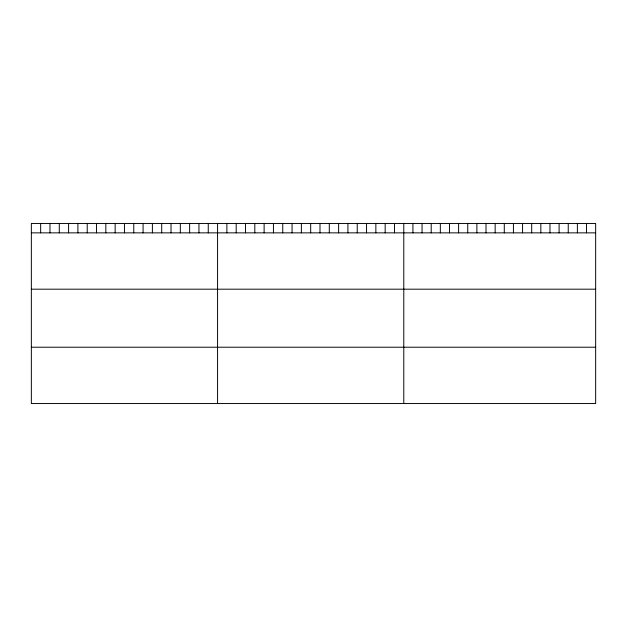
<?xml version="1.0" encoding="UTF-8"?>
<svg xmlns="http://www.w3.org/2000/svg" width="627" height="627" viewBox="0 0 627 627"><rect width="100%" height="100%" fill="white"/><g stroke="black" fill="none" stroke-linecap="round" stroke-linejoin="round"><path stroke-width="0.94" d="M595.65 232.86L595.65 403.545L31.35 403.545L31.35 223.455L595.65 223.455L595.65 232.86L31.35 232.86M31.35 289.188L595.65 289.188M31.35 347.217L595.65 347.217M586.511 223.455L586.511 232.86M577.381 223.455L577.381 232.86M568.242 223.455L568.242 232.86M559.104 223.455L559.104 232.86M549.965 223.455L549.965 232.86M540.835 223.455L540.835 232.86M531.696 223.455L531.696 232.86M522.557 223.455L522.557 232.86M513.427 223.455L513.427 232.86M504.288 223.455L504.288 232.86M495.15 223.455L495.15 232.86M486.011 223.455L486.011 232.86M476.881 223.455L476.881 232.86M467.742 223.455L467.742 232.86M458.603 223.455L458.603 232.86M449.473 223.455L449.473 232.86M440.334 223.455L440.334 232.86M431.196 223.455L431.196 232.86M422.057 223.455L422.057 232.86M412.927 223.455L412.927 232.86M403.788 223.455L403.788 403.545M394.477 223.455L394.477 232.86M385.166 223.455L385.166 232.86M375.855 223.455L375.855 232.86M366.544 223.455L366.544 232.86M357.233 223.455L357.233 232.86M347.922 223.455L347.922 232.86M338.611 223.455L338.611 232.86M329.3 223.455L329.3 232.86M319.989 223.455L319.989 232.86M310.678 223.455L310.678 232.86M301.368 223.455L301.368 232.86M292.057 223.455L292.057 232.86M282.746 223.455L282.746 232.86M273.435 223.455L273.435 232.86M264.124 223.455L264.124 232.86M254.813 223.455L254.813 232.86M245.502 223.455L245.502 232.86M236.191 223.455L236.191 232.86M226.88 223.455L226.88 232.86M217.569 223.455L217.569 403.545M208.258 223.455L208.258 232.86M198.947 223.455L198.947 232.86M189.636 223.455L189.636 232.86M180.325 223.455L180.325 232.86M171.014 223.455L171.014 232.86M161.703 223.455L161.703 232.86M152.392 223.455L152.392 232.86M143.081 223.455L143.081 232.86M133.77 223.455L133.77 232.86M124.46 223.455L124.46 232.86M115.149 223.455L115.149 232.86M105.838 223.455L105.838 232.86M96.527 223.455L96.527 232.86M87.216 223.455L87.216 232.86M77.905 223.455L77.905 232.86M68.594 223.455L68.594 232.86M59.283 223.455L59.283 232.86M49.972 223.455L49.972 232.86M40.661 223.455L40.661 232.86"/></g></svg>
